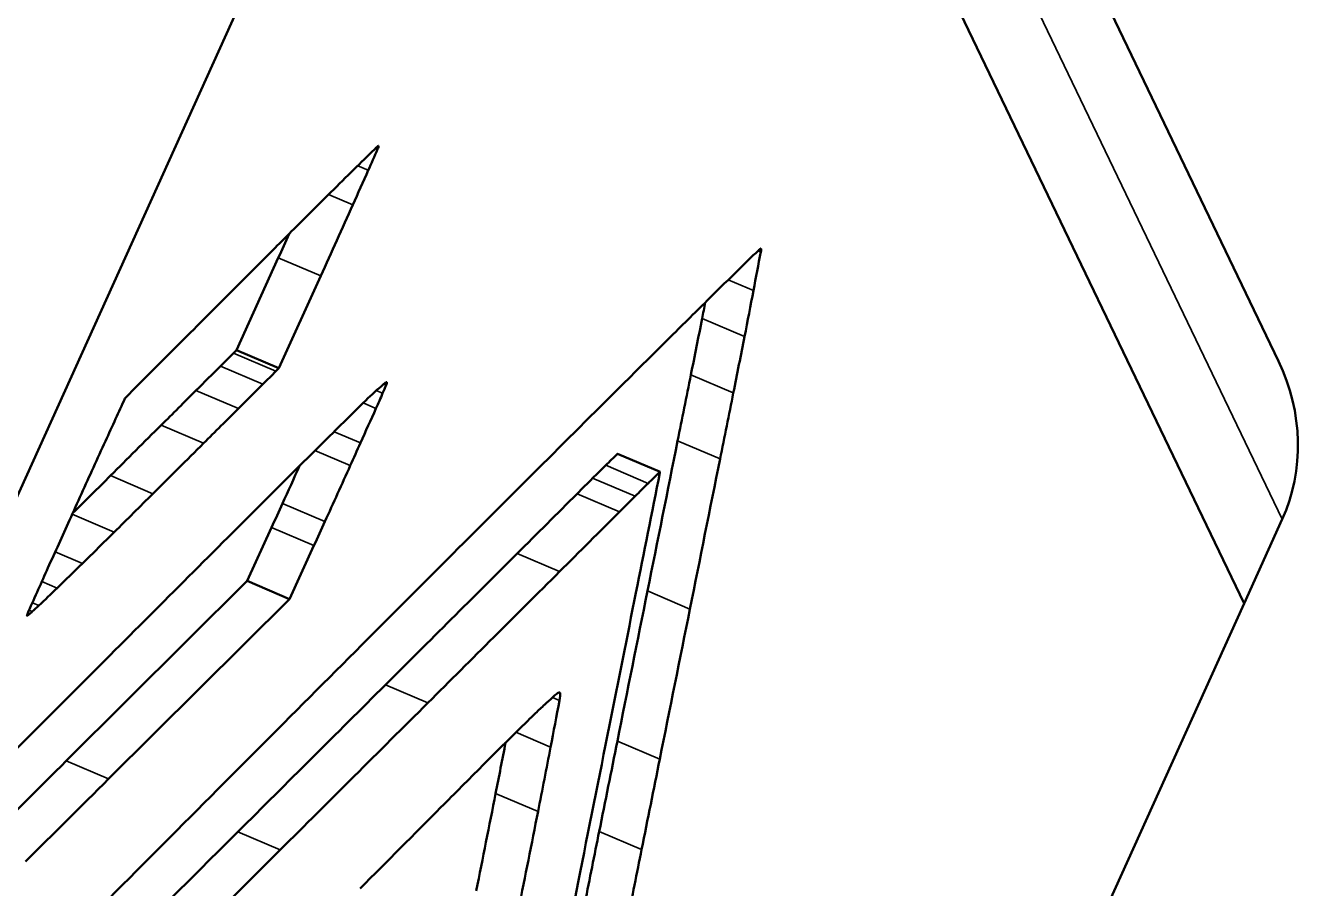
# Model space of a CAD drawing. Header units: inches. Extents: x -20.7 to 49, y -43 to 17.2.
# Drawn here: x 1.756 to 3.373, y -40.036 to -38.944 of the extents above; entities that cross this region are included whole.
import ezdxf

# ---------------------------------------------------------------- set-up
doc = ezdxf.new("R2010")
doc.units = ezdxf.units.IN
doc.header["$MEASUREMENT"] = 0
doc.layers.add('Visible (ANSI)', color=7, linetype='Continuous', lineweight=50)
doc.layers.add('Visible Narrow (ANSI)', color=7, linetype='Continuous', lineweight=35)

msp = doc.modelspace()

# ---------------------------------------------------------------- linework, layer by layer
at = {"layer": 'Visible (ANSI)'}
for p, q in [((2.516226251231459, -37.65230354666781), (3.340552672016716, -39.3687039097146)), ((1.116377282802846, -40.93009910607263), (2.466489739454992, -37.94588690633943)), ((2.466489739454992, -37.94588690633943), (3.29707383411534, -39.67531690599644)), ((2.466489739455007, -37.94588690633947), (3.297073834115353, -39.67531690599649)), ((2.075735849585266, -39.238123121419), (2.022891049395471, -39.35493938530109)), ((2.129372559652031, -39.26093648013156), (2.076527759462235, -39.37775274401366)), ((2.022891049395471, -39.35493938530109), (2.019054569181205, -39.3587235200474)), ((2.076527759462235, -39.37775274401366), (2.022891049395471, -39.35493938530109)), ((2.076527759462235, -39.37775274401366), (2.072691279247969, -39.38153687875996)), ((2.55846563715052, -39.50860609160689), (2.504828927083755, -39.48579273289434)), ((3.297073834115353, -39.67531690599649), (3.345292136138642, -39.56873789886316)), ((2.067231965052725, -39.57906817857977), (2.036431531733445, -39.64673417055278)), ((2.120868675119489, -39.60188153729233), (2.090068241800209, -39.66954752926534)), ((2.036431531733445, -39.64673417055278), (1.807513914663221, -39.87429727762622)), ((2.090068241800209, -39.66954752926534), (2.036431531733445, -39.64673417055278)), ((2.090068241800209, -39.66954752926534), (1.861150624729986, -39.89711063633878)), ((1.946961377463195, -42.65952910572965), (3.29707383411534, -39.67531690599644)), ((1.744911478821222, -39.85868267186364), (1.838136887706004, -39.76541000806102))]:
    msp.add_line(p, q, dxfattribs=at)
for centre, major_axis, ratio, start_param, end_param in [((-3.768982738260761, -55.94258075341669), (7.477213674128222, 17.57974996139907), 0.160787303264986, 0.3667825055342409, 0.371634471042233), ((2.108610940901272, -39.01304854189366), (-0.2916551712149253, -0.68571331626486), 0.1607873032649861, 1.471966018293713, 1.511113309228895), ((2.073218454078942, -39.45106313031375), (0.1554231420366576, 0.3654168643960832), 0.1607873032649861, 0.3489214490424146, 0.3667825055342506), ((2.123415080512999, -39.31082177461373), (0.09349022096979877, 0.2198057699182487), 0.1607873032649861, 0.322785206346099, 0.348921449042372), ((2.076436698979679, -39.44015310059064), (0.1501973541678598, 0.3531304635937834), 0.1607873032649861, 0.3090628328775153, 0.3227867775077371), ((2.200739615129187, -39.10025659787029), (0.001676019518518361, 0.003940505828785544), 0.160787303264986, 4.652705962818188, 6.156903585541121), ((2.201274023458996, -39.09906809460158), (0.001161991563044444, 0.002731969691632261), 0.1607873032649859, 6.156903585544258, 6.592248140058499), ((-7.05870644790164, -65.25533415893067), (11.61805844198677, 27.31533046243484), 0.160787303264986, 0.3716349949323892, 0.3751229940482617), ((2.045198708927759, -38.92347958262905), (-0.5201558502012591, -1.222943490184961), 0.1607873032649861, 1.435730416357156, 1.471966018293714), ((-10.70469079089721, -75.5978224004298), (16.22182031207309, 38.13927987529905), 0.160787303264986, 0.3751230658503912, 0.3780465688697783), ((0.3248319573443857, -35.5110475957246), (-7.690440086143192, -18.08106865734051), 0.1607873032649861, 1.430662479676625, 1.435730416357156), ((-25.57604150903304, -117.8560189582871), (35.04977235585084, 82.40586147107192), 0.160787303264986, 0.3780465688697792, 0.3796899011111536), ((0.2711952472776227, -35.48823423701204), (-7.690440086143191, -18.08106865734051), 0.160787303264986, 1.430662479676624, 1.432389135904671), ((-49.80444911494139, -186.7701656003849), (65.77036458453948, 154.6333453418484), 0.160787303264986, 0.379689901111151, 0.3806263793494633), ((0.07651575105663176, -46.55547187916508), (3.245856719450939, 7.631365375569181), 0.160787303264986, 0.3598444874872939, 0.3702164563280617), ((-5.226509719351226, -53.05445912033563), (-7.685270387530105, -18.06891412853326), 0.160787303264986, 2.503298940553035, 2.507467334616727), ((2.635813533581206, -39.36011185307304), (0.05803882359051912, 0.1364556439393227), 0.160787303264986, 0.326898465493815, 0.3598444874872548), ((2.650509451449031, -39.31956137993562), (0.04023972302251611, 0.09460800507807661), 0.160787303264986, 0.2835263041415743, 0.3268984654937324), ((2.648387373013949, -39.32527992709566), (0.04272364960926865, 0.1004479890909278), 0.1607873032649859, 0.2496056273977585, 0.2835263041416773), ((2.684477116905739, -39.22974304989926), (0.001507837506187141, 0.003545091460059151), 0.160787303264986, 6.151028253053802, 6.532790934579321), ((2.677539141309842, -39.24513330934146), (0.008171958992451702, 0.01921317245208418), 0.160787303264986, 5.649059988201238, 6.151028253054044), ((-11.54101494933962, -79.41571579029764), (17.85044086775971, 41.96834554049871), 0.160787303264986, 0.3702167692448768, 0.3731504070908711), ((-233.73082873133, -710.2128153663483), (299.1814677939765, 703.4084655225115), 0.160787303264986, 0.3806268403559976, 0.3809308403553819), ((-0.07890501404403528, -44.08224456219792), (-2.679590865164486, -6.300012205272534), 0.160787303264986, 2.489215872471373, 2.503298940553041), ((-19.24504716489204, -101.2441954745865), (27.5609222617482, 64.7987530092325), 0.160787303264986, 0.3731504070908702, 0.3756221242372879), ((-0.1325417241107998, -44.05943120348536), (-2.679590865164486, -6.300012205272534), 0.1607873032649861, 2.489215872471323, 2.494094289155983), ((-3.222122954130034, -49.4011743355831), (-5.696360694550728, -13.39276916034023), 0.160787303264986, 2.481202641364046, 2.489215872471295), ((-20234.90349868198, -57642.53305623277), (25688.66671005534, 60396.8747298293), 0.160787303264986, 0.3809306275234405, 0.3809346274791974), ((-52.85816615949957, -196.6219079184619), (70.02321358859037, 164.6322600944774), 0.160787303264986, 0.3756221242372852, 0.3768520810687459), ((-3.168486244063269, -49.42398769429566), (-5.696360694550731, -13.39276916034023), 0.160787303264986, 2.481202641364057, 2.489215872471306), ((-2.865998559930635, -53.19668335361032), (6.155091145390696, 14.47129479527754), 0.160787303264986, 0.3727487830710823, 0.3764493618850122), ((-51.70702179906477, -191.8515190193336), (67.90065166349792, 159.6418840604447), 0.160787303264986, 0.3764493618850149, 0.3770853093153875), ((3.121767783479278, -39.45879161959974), (0.1945757276427231, -0.1569920182878078), 0.9318890906226311, 0.2373984016778667, 1.098660294519471), ((-2.812361849863869, -53.21949671232287), (6.155091145390693, 14.47129479527753), 0.1607873032649861, 0.3727487830710826, 0.3764493618850123), ((2.152193139498216, -39.55254772871675), (0.0675773517194041, 0.1588817704101728), 0.1607873032649861, 0.273078021040738, 0.3097539402117091), ((2.170962801961794, -39.50224732974029), (0.04577731577923906, 0.1076274933920299), 0.1607873032649861, 0.2239761792237278, 0.2730780210406127), ((2.168095502668546, -39.50973891139717), (0.04899523019629325, 0.1151931633480365), 0.160787303264986, 0.1859710678791195, 0.2239779593009512), ((2.211158241451668, -39.39923792742476), (0.001788506062810954, 0.004204974039655041), 0.160787303264986, 4.830032509803903, 6.015710357451889), ((2.211371537243592, -39.39879203556482), (0.001588106542459063, 0.003733812773746549), 0.160787303264986, 6.015709904610496, 6.469156375060885), ((-142.0705449362968, -288.3475870109334), (-141.6030542084679, -332.9243211770895), 0.160787303264986, 2.480826696204371, 2.481202641364035), ((-90.43894030076429, -301.8489069574699), (116.8944387932303, 274.8316546006223), 0.160787303264986, 0.3770850423886571, 0.3776090423856615), ((-51.653385088998, -191.8743323780462), (67.90065166349792, 159.6418840604447), 0.1607873032649861, 0.3764493618850144, 0.3770853093153868), ((1.749196921673062, -40.65404527602328), (0.5489529190950686, 1.290648559591497), 0.1607873032649861, 0.3097539402117313, 0.369273543836294), ((2.170741916331521, -39.3780767824039), (-0.1127612839954386, -0.2651141540631766), 0.1607873032649861, 1.448316948547133, 1.521053213902522), ((2.199103093532384, -39.40208248671631), (-0.02625165808069267, -0.06172052922969663), 0.1607873032649861, 1.521053213902444, 1.688439856213551), ((-79.82147176898901, -273.1862881900132), (104.1231209496404, 244.8048847164457), 0.160787303264986, 0.3768520810687441, 0.3796979342567219), ((-142.01690822623, -288.3704003696459), (-141.6030542084681, -332.9243211770897), 0.160787303264986, 2.480826696204369, 2.481202641364035), ((19.89420141144578, -83.92351745167682), (83.81184496553344, 197.0508457442745), 0.1607873032649861, 1.411783856539465, 1.411917071630692), ((1.880407308927567, -39.42043225506125), (0.002276175871954614, 0.005351539282016971), 0.1607873032649861, 0.3804360701173657, 0.6608818666826375), ((-90.3853035906975, -301.8717203161824), (116.8944387932303, 274.8316546006223), 0.1607873032649861, 0.3770850423886563, 0.3776090423856615), ((-8.101332405479164, -68.5009175481648), (12.92173754017094, 30.38042309918529), 0.1607873032649859, 0.3692735438362895, 0.375289547560973), ((1.597663262676897, -38.36605006131141), (-2.37768559733271, -5.590199786928279), 0.1607873032649861, 1.440380641575759, 1.448316948547125), ((2.73577086649773, -41.5782944784067), (4.025876920595512, 9.465278474563318), 0.1607873032649861, 1.411916878740007, 1.414960878147636), ((-388.2327368880174, -1147.835006320089), (493.7668208140792, 1160.899985937408), 0.1607873032649861, 0.3776075742266295, 0.3777875742265092), ((3.579548439563981, -43.60320905284343), (7.8921128615791, 18.55522348568946), 0.1607873032649861, 1.414961066491192, 1.416801066361415), ((-388.1791001779505, -1147.857819678802), (493.7668208140789, 1160.899985937408), 0.1607873032649861, 0.3776075742266294, 0.3777875742265092), ((-24.28450610064758, -114.4119112406601), (33.35922386864421, 78.4311964423667), 0.1607873032649861, 0.3752899057072137, 0.3791979044637674), ((1.803364821016186, -38.75697391488683), (-1.537305463836184, -3.614373862558323), 0.1607873032649861, 1.432305173097118, 1.440380641575759), ((-2804.227630954043, -4868.690084614649), (-2747.659754713397, -6460.049635065446), 0.160787303264986, 2.480783195293217, 2.480827195291003), ((-48.47680325493383, -183.718292698677), (64.11076480987941, 150.7314441329172), 0.1607873032649861, 0.3705833676285088, 0.3709073663845091), ((2.504185853435124, -39.48730466961869), (0.0006430736486328387, 0.001511936724350406), 0.1607873032649859, 1.957361312728508e-12, 0.3705833676347644), ((-2804.173994243976, -4868.712897973362), (-2747.659754713397, -6460.049635065445), 0.160787303264986, 2.480783195293212, 2.480827195290999), ((2.38669504820235, -40.78851841516796), (2.474188106068384, 5.817087775978385), 0.1607873032649861, 1.416800610049124, 1.428508532860397), ((1.290141470044889, -37.79309935956625), (-3.482049916268062, -8.186681503152316), 0.1607873032649861, 1.42347113402592, 1.429385387749686), ((1.343778180111653, -37.8159127182788), (-3.482049916268062, -8.186681503152315), 0.1607873032649862, 1.42347113402592, 1.43228488374807), ((-1.190165214678763, -49.91360541599045), (4.629080531519493, 10.88347636458054), 0.1607873032649859, 0.3709073663845093, 0.3758993810412153), ((-24802.82946666348, -42785.32924259682), (24262.55834321125, 57043.937446022), 0.160787303264986, 5.625111827658846, 5.625115827659056), ((-48.42316654486707, -183.7411060573895), (64.11076480987944, 150.7314441329172), 0.160787303264986, 0.370583367628508, 0.3709073663845083), ((2.557822563501888, -39.51011802833124), (0.0006430736486328189, 0.001511936724350414), 0.160787303264986, 5.776426386608552, 6.653768674805731), ((2.55424307343521, -39.5168100158199), (0.004026984402613639, 0.009467882286332501), 0.160787303264986, 5.625115827777946, 5.776426386618063), ((20.57469281741004, 13.6476691706768), (-23.68375399604118, -55.68310490287455), 0.1607873032649861, 0.3749752015124734, 0.3777872624020633), ((-4.685967301561943, -59.83460530694416), (9.046309360361409, 21.26886612574425), 0.1607873032649861, 0.3758982941106506, 0.3789222935353632), ((-1.136528504611999, -49.936418774703), (4.629080531519493, 10.88347636458054), 0.1607873032649859, 0.3709073663845093, 0.3758993810412153), ((20.6283295274768, 13.62485581196424), (-23.68375399604118, -55.68310490287455), 0.1607873032649861, 0.3749105959605039, 0.3777872624020606), ((76.51758163081102, 171.0316555273908), (-93.84395978600135, -220.6374486974709), 0.160787303264986, 0.3778000358076632, 0.3789206953750712), ((-4.632330591495179, -59.85741866565671), (9.04630936036141, 21.26886612574425), 0.160787303264986, 0.3758982941106503, 0.3789222935353634), ((1.652377833869742, -38.5973162026707), (-1.887103345731364, -4.436787072711935), 0.1607873032649859, 1.416484424221055, 1.423491874118815), ((2.194546312098736, -40.38126177022836), (1.647386819763905, 3.873187211616019), 0.1607873032649861, 1.428508532860397, 1.444388027142668), ((-415.6329067152006, -1227.220607921503), (529.3494053706319, 1244.558547367709), 0.1607873032649861, 0.379198482574358, 0.3797184825716258), ((1.706014543936506, -38.62012956138327), (-1.887103345731364, -4.436787072711935), 0.1607873032649861, 1.416484424221055, 1.423491874118815), ((76.57121834087778, 171.0088421686783), (-93.84395978600138, -220.6374486974708), 0.160787303264986, 0.3778000358076667, 0.3789206953750748), ((10.49703221019681, -15.11078076027024), (-10.89349358040715, -25.61179895290224), 0.1607873032649861, 0.3697715931111283, 0.3749105959605057), ((-185.5024946710192, -573.7818804896402), (238.1231653943569, 559.8536955195062), 0.1607873032649859, 0.3796979755342349, 0.3812299754595339), ((1345.968615263865, 3777.757373272851), (-1700.677863658268, -3998.480304427633), 0.160787303264986, 0.3776640722044835, 0.3778000358076676), ((3.601823342436511, -42.95857055892095), (7.300454351356605, 17.16416939447973), 0.1607873032649861, 1.444388027142668, 1.447632136443104), ((7.651287736688469, -23.1578824848783), (-7.317491809072194, -17.20422632740574), 0.1607873032649861, 0.3636242351181203, 0.3697715931111327), ((1346.022251973932, 3777.734559914138), (-1700.677863658268, -3998.480304427633), 0.160787303264986, 0.3776640722044835, 0.3778000358076676), ((3.53078370298336, -34.76795541165069), (-2.167910091773353, -5.096994550796051), 0.160787303264986, 0.3484120554119681, 0.3636242351181229), ((-513.0495850588023, -928.1277613630878), (504.2954415243615, 1185.65392872837), 0.1607873032649861, 5.624900687353637, 5.625112687353447), ((-2374.262632255384, -4128.940050454664), (-2326.749192386726, -5470.442708702313), 0.160787303264986, 2.480732055173803, 2.4807840551738), ((1.760543477120051, -39.68623697197075), (0.00282175360492678, 0.006634252408611361), 0.160787303264986, 1.447632136445096, 2.215841172942422), ((1.877600333430028, -39.37118787070224), (-0.1384488095445864, -0.3255083457984717), 0.1607873032649859, 0.2959704453408563, 0.3409325684920512), ((3.07054568222436, -36.05341250713541), (-1.600314071890205, -3.762514015198089), 0.160787303264986, 0.3409325684920379, 0.3484120554119574), ((-2374.208995545317, -4128.962863813376), (-2326.749192386726, -5470.442708702313), 0.160787303264986, 2.480732055173803, 2.4807840551738), ((1.758850350665128, -39.68864569420554), (-0.0009473884994652054, -0.002227414336777688), 0.160787303264986, 5.357433826524268, 6.526683388111124), ((1.822294816539527, -39.52122349961522), (-0.07309599008262235, -0.171856694864779), 0.160787303264986, 0.2434980809315199, 0.2959704453409016), ((1192.883537515612, 3342.852962688137), (-1506.932142329806, -3542.962850268166), 0.160787303264986, 0.3774927046060164, 0.3776647046059107), ((1192.937174225678, 3342.830149329424), (-1506.932142329806, -3542.962850268166), 0.160787303264986, 0.3774927046060226, 0.3776647046059169), ((1.596005151799953, -42.07488518459319), (1.001166865767271, 2.353853178052753), 0.160787303264986, 0.3353351234351507, 0.3518350298513608), ((1.367813096498579, -42.70752233971808), (1.279486076669409, 3.008212188019649), 0.160787303264986, 0.3238680951228687, 0.3353360737708524), ((-2.45020509447667, -48.33346692424123), (-4.73946515087726, -11.14300271924449), 0.1607873032649861, 2.50077401966951, 2.508914008257406), ((2.394770508477301, -39.87861638627074), (0.03876369210197917, 0.09113769439160846), 0.160787303264986, 0.1805092355407023, 0.3238680951229727), ((2.417835594670898, -39.81964251484561), (0.01358029741378717, 0.03192876963806277), 0.160787303264986, 0.08730413257308367, 0.1805092355406828), ((2.4013447152125, -39.84652982854941), (0.03026770526806895, 0.05876761095548001), 0.1263904515627816, 6.238002490482704, 6.363744068614938), ((2.408583220053075, -39.83762109862396), (0.02209179976522525, 0.05194024579152274), 0.160787303264986, 5.650506661842213, 6.014030369599088), ((2.427268519791747, -39.79858888284519), (0.004539008695407534, 0.01067170759262594), 0.1607873032649859, 6.014030369598607, 6.212759547474644), ((1.668565433501275, -41.87182346254766), (0.9114153845586863, 2.142837595634468), 0.1607873032649861, 0.3518339675204158, 0.3695378519175678), ((-1.974282055650216, -52.17153825613583), (5.488110009372404, 12.90314894427128), 0.160787303264986, 0.3695382041347219, 0.3763260831438568), ((-1010.641077834866, -1785.494324132238), (991.0296473549389, 2330.019465020113), 0.1607873032649859, 5.624773502987012, 5.624901502986967), ((-8.172188655428114, -69.76550069345514), (13.32271922488903, 31.3231750471248), 0.1607873032649861, 0.3763260831438497, 0.3798259523120979), ((-334.9525965977044, -620.4251142330725), (-330.3553718298807, -776.7017352023394), 0.1607873032649859, 2.480512995532827, 2.480732995532602), ((-1.453636250966642, -46.48279065821698), (-3.717478575038948, -8.740200117881386), 0.1607873032649859, 2.486595824912481, 2.497756995246952), ((-1.399999540899877, -46.50560401692955), (-3.71747857503895, -8.740200117881388), 0.160787303264986, 2.486595824912497, 2.500773850590885), ((100.0833925370088, 239.1359530010594), (-124.2519587278386, -292.1299914441929), 0.1607873032649861, 0.3753628163651044, 0.3765388163313679), ((-1050.083601350025, -3035.2079447508), (1335.925260140134, 3140.906902479115), 0.160787303264986, 0.3812311544483746, 0.3815151542309803), ((-29.52062166437542, -130.4928842999786), (40.39499681597724, 94.97307080758085), 0.160787303264986, 0.3798259523121086, 0.3816180106000822), ((-334.8989598876377, -620.4479275917851), (-330.3553718298806, -776.7017352023394), 0.160787303264986, 2.480512995532823, 2.480732995532598), ((100.1370292470756, 239.1131396423468), (-124.2519587278386, -292.1299914441929), 0.1607873032649861, 0.3753628163651044, 0.3765388163313679), ((-15.55699153155856, -70.82983405659097), (-17.49932376614986, -41.14283070001152), 0.1607873032649859, 2.482102995321256, 2.486595824912444), ((-383.4879977284185, -1138.455414400617), (490.0052057673361, 1152.056016130635), 0.160787303264986, 0.3816189942014461, 0.3819069942007109), ((-15.5033548214918, -70.85264741530352), (-17.49932376614986, -41.14283070001152), 0.160787303264986, 2.482102995321254, 2.486595824912444), ((974.516962057977, 2722.550165738964), (-1230.608132709628, -2893.294777485647), 0.160787303264986, 0.3772932020384303, 0.3774932322031823), ((2921.544748888473, 4981.47365104652), (-2857.826049853836, -6719.062685534493), 0.160787303264986, 5.622105842892255, 5.622125907168014), ((974.5705987680437, 2722.527352380252), (-1230.608132709627, -2893.294777485647), 0.160787303264986, 0.3772932020384285, 0.3774932322031805), ((2921.59838559854, 4981.450837687808), (-2857.826049853836, -6719.062685534493), 0.160787303264986, 5.622105842892255, 5.622125907168014), ((1364.755043429022, 2307.086042225688), (1332.627146702965, 3133.152675824945), 0.1607873032649859, 2.483182192567149, 2.483486192566565)]:
    msp.add_ellipse(centre, major_axis=major_axis, ratio=ratio, start_param=start_param, end_param=end_param, dxfattribs=at)
at = {"layer": 'Visible Narrow (ANSI)'}
for p, q in [((2.514708041478299, -37.83930789920615), (3.345292136138643, -39.56873789886316)), ((2.201272099810603, -39.10076064239598), (2.198638261450296, -39.09964038913605)), ((2.202482086100683, -39.09638141043448), (2.202371438189285, -39.0963343484411)), ((2.189549454761959, -39.1273731481298), (2.176106674138013, -39.12165551600645)), ((2.169999735063151, -39.17102855042382), (2.139318757002713, -39.15797897752358)), ((2.685952679805003, -39.23043384374462), (2.682541877929611, -39.22898312376974)), ((2.686046917191976, -39.22626081890209), (2.685896694820717, -39.22619692466179)), ((2.129372559652031, -39.26093648013156), (2.075735849585266, -39.238123121419)), ((2.676659836678672, -39.2793273832512), (2.644794904430251, -39.26577423786197)), ((2.665359251826728, -39.33753849898004), (2.611722541759965, -39.31472514026748)), ((2.072691279247969, -39.38153687875996), (2.019054569181205, -39.3587235200474)), ((2.056343643267572, -39.39772322593036), (2.002706933200807, -39.3749098672178)), ((2.213061843539438, -39.39525848030173), (2.212734231022099, -39.39511913652268)), ((2.651173355037329, -39.40884481874063), (2.597536644970568, -39.38603146002808)), ((2.025277773314183, -39.42861951488659), (1.971641063247418, -39.40580615617403)), ((2.207709395071205, -39.4093671042941), (2.199624567143641, -39.40592837586704)), ((2.212039595789949, -39.39902996111121), (2.208985997425286, -39.39773117088395)), ((2.199273149996009, -39.42846143845426), (2.183126901326523, -39.4215939374032)), ((1.981182700203221, -39.47252568702604), (1.927545990136457, -39.44971232831348)), ((2.179654213102209, -39.47209002971561), (2.146249433429363, -39.45788193939012)), ((2.634400731136689, -39.49239935996366), (2.580764021069926, -39.46958600125111)), ((2.166722736712031, -39.50074671417953), (2.122125347389671, -39.48177805933497)), ((2.55833394191667, -39.50867128091988), (2.504697231849906, -39.48585792220733)), ((2.543489272438666, -39.52325242877227), (2.489852562371901, -39.50043907005972)), ((1.917175854857998, -39.53630375288061), (1.863539144791234, -39.51349039416804)), ((2.526925958556495, -39.5396119191833), (2.473289248489733, -39.51679856047075)), ((2.507231317587403, -39.55922471206847), (2.453594607520639, -39.53641135335591)), ((2.134693369678591, -39.57146335159516), (2.081056659611827, -39.5486499928826)), ((1.868183484643774, -39.58498709822526), (1.815054361052261, -39.56238963180593)), ((2.120868675119489, -39.60188153729233), (2.067231965052725, -39.57906817857977)), ((1.828104973601474, -39.62448533407047), (1.79361954422671, -39.60981760986249)), ((2.431438576877377, -39.6348481338334), (2.377801866810613, -39.61203477512085)), ((1.796102564153375, -39.65565224722525), (1.776709136057477, -39.64740361990886)), ((2.596284112159828, -39.68219683039667), (2.542647402093066, -39.65938347168412)), ((1.760436559352984, -39.68903573684317), (1.75852513287436, -39.68822274779416)), ((1.764620110391331, -39.68540427713436), (1.7604363259897, -39.68362478368274)), ((1.772923156275584, -39.6777069113457), (1.764670498347408, -39.67419679960669)), ((1.75801725680045, -39.69084412713742), (1.757844562446959, -39.69077067486511)), ((2.264908314196681, -39.80079478745518), (2.211271604129919, -39.77798142874262)), ((2.431337276295872, -39.79783443963984), (2.422513554749626, -39.7940814368072)), ((2.432100385996052, -39.78849547000525), (2.430413744121307, -39.78777808882992)), ((2.431917018818759, -39.78799498431483), (2.431077424326841, -39.78763787870016)), ((2.420124772710897, -39.85675286228118), (2.376323434237144, -39.83812279258735)), ((2.558132050787996, -39.87215179449747), (2.504495340721231, -39.84933843578491)), ((1.861150624729986, -39.89711063633878), (1.807513914663221, -39.87429727762622)), ((2.404202317750719, -39.93829674103613), (2.350565607683958, -39.91548338232358)), ((2.078271413839259, -39.98671968958531), (2.024634703772494, -39.96390633087275)), ((2.53520442337459, -39.98627328527738), (2.481567713307826, -39.96345992656482))]:
    msp.add_line(p, q, dxfattribs=at)

doc.saveas('drawing.dxf')
